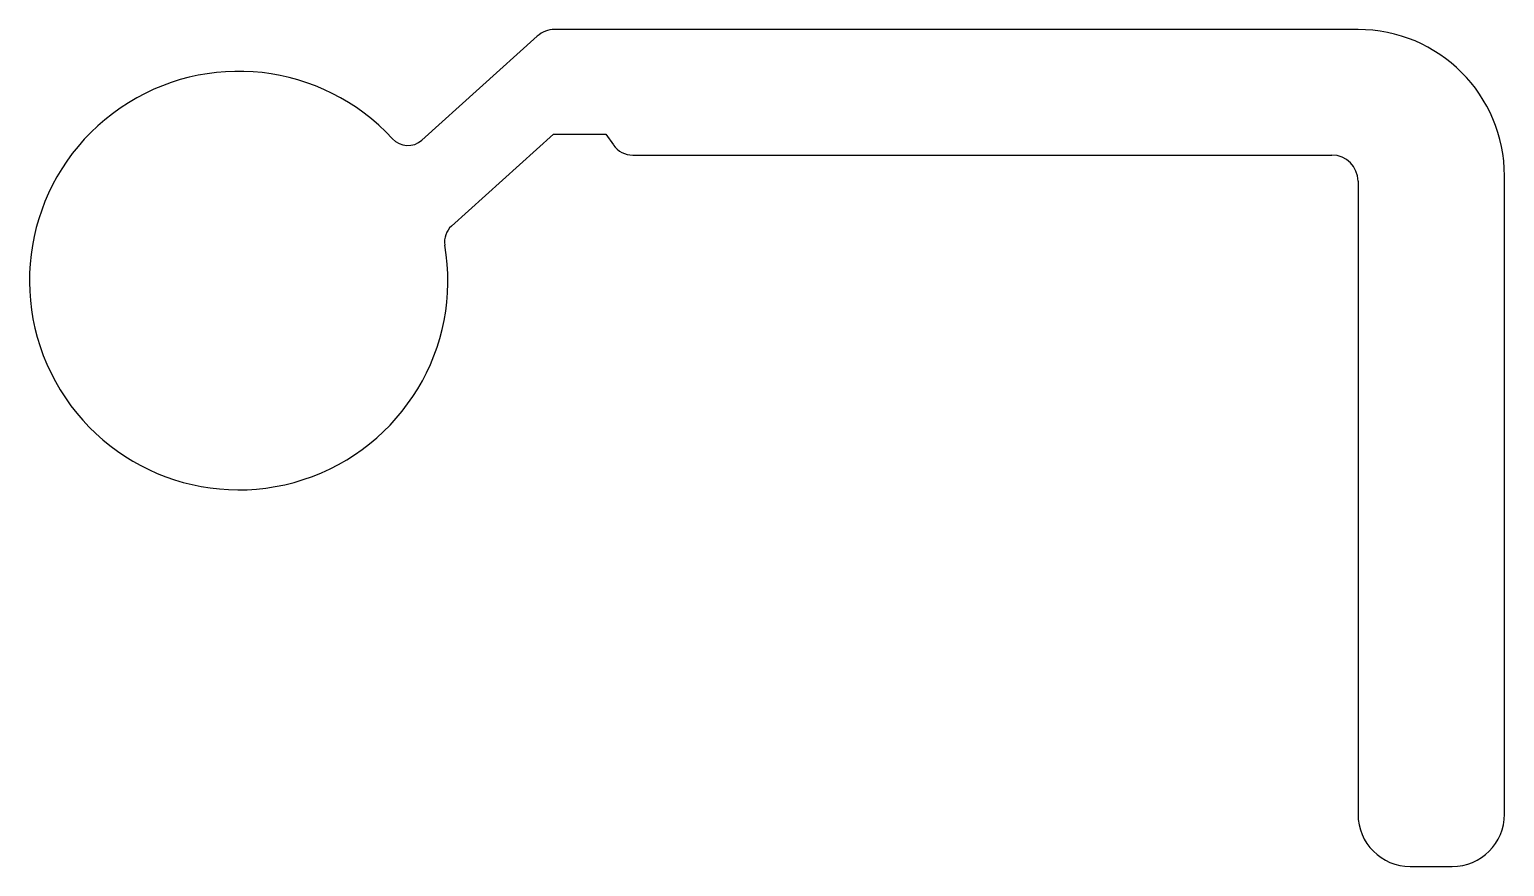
# Model space of a CAD drawing. Extents: x 1536 to 1550.1, y 1656.6 to 1664.6.
import ezdxf

# ---------------------------------------------------------------- set-up
doc = ezdxf.new("R2010")
doc.units = 0
doc.layers.get('0').update_dxf_attribs({"linetype": 'CONTINUOUS'})

msp = doc.modelspace()

# ---------------------------------------------------------------- linework, layer by layer
for p, q in [((1540.868, 1664.561), (1539.765, 1663.568)), ((1548.714, 1664.625), (1541.035, 1664.625)), ((1540.049, 1662.746), (1541.024, 1663.625)), ((1541.024, 1663.625), (1541.524, 1663.625)), ((1541.524, 1663.625), (1541.597, 1663.521)), ((1541.782, 1663.425), (1548.464, 1663.425)), ((1548.714, 1663.175), (1548.714, 1657.125)), ((1550.114, 1657.125), (1550.114, 1663.225)), ((1549.214, 1656.625), (1549.614, 1656.625))]:
    msp.add_line(p, q)
for centre, radius, start, end in [((1541.035, 1664.375), 0.25, 90, 132), ((1548.714, 1663.225), 1.4, 0, 90), ((1538.014, 1662.225), 2, 42.6862, 9.7592), ((1539.631, 1663.716), 0.2, 222.6862, 312), ((1541.782, 1663.651), 0.227, 215, 270), ((1548.464, 1663.175), 0.25, 0, 90), ((1540.182, 1662.598), 0.2, 132, 189.7592), ((1549.214, 1657.125), 0.5, 180, 270), ((1549.614, 1657.125), 0.5, 270, 0)]:
    msp.add_arc(centre, radius, start, end)

doc.saveas('drawing.dxf')
